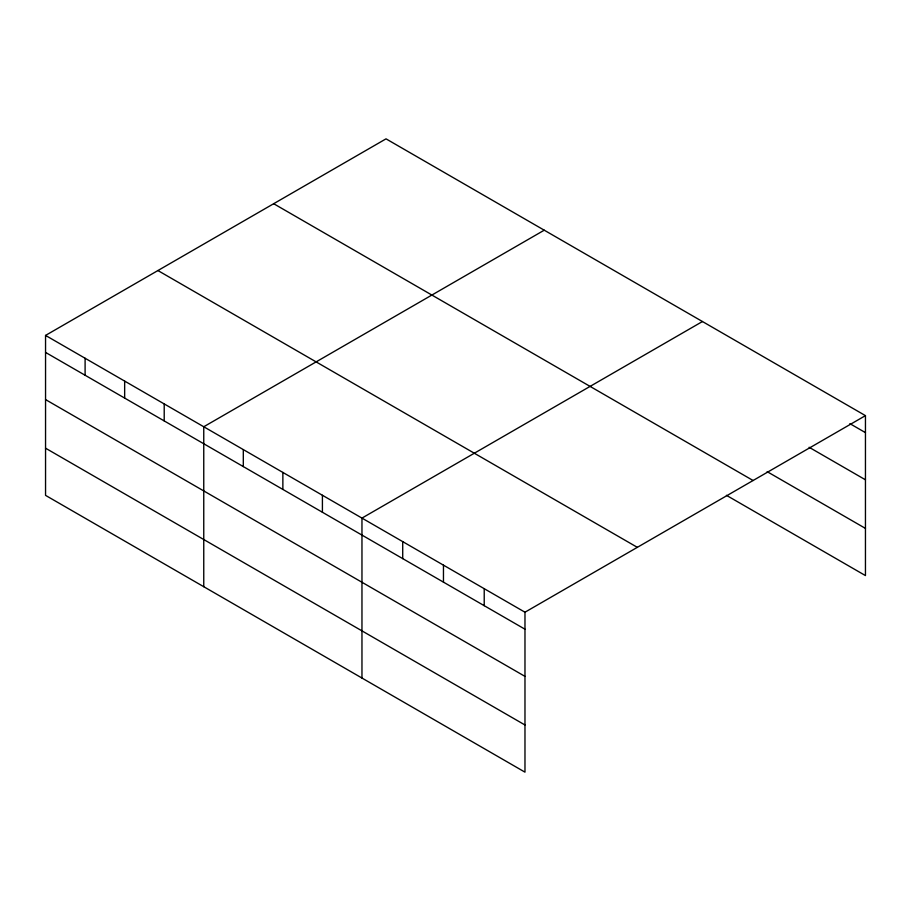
<?xml version="1.0" encoding="UTF-8"?>
<svg xmlns="http://www.w3.org/2000/svg" width="911" height="911" viewBox="0 0 911 911"><rect width="100%" height="100%" fill="white"/><g stroke="black" fill="none" stroke-linecap="round" stroke-linejoin="round"><path stroke-width="1.37" d="M726.42 495.311L865.45 575.581L865.45 415.632L386.025 138.848L45.55 335.419L45.55 495.368L524.975 772.152L524.975 612.215L45.55 335.419M544.243 230.187L203.757 426.758L203.757 586.707M702.449 321.526L361.963 518.097L361.963 678.046M524.975 612.215L865.45 415.632M849.872 423.638L865.45 432.634M809.116 447.278L865.45 479.801M767.164 471.659L865.45 528.403M273.676 203.711L753.09 480.507M157.91 270.544L637.324 547.34M45.55 352.409L524.975 629.205M45.55 399.587L524.975 676.372M45.55 448.189L524.975 724.985M484.219 588.688L484.219 605.678M443.463 565.15L443.463 582.152M402.719 541.624L402.719 558.625M322.414 495.265L322.414 512.255M282.865 472.433L282.865 489.423M243.305 449.59L243.305 466.591M164.208 403.926L164.208 420.916M124.659 381.094L124.659 398.084M85.099 358.251L85.099 375.252"/></g></svg>
